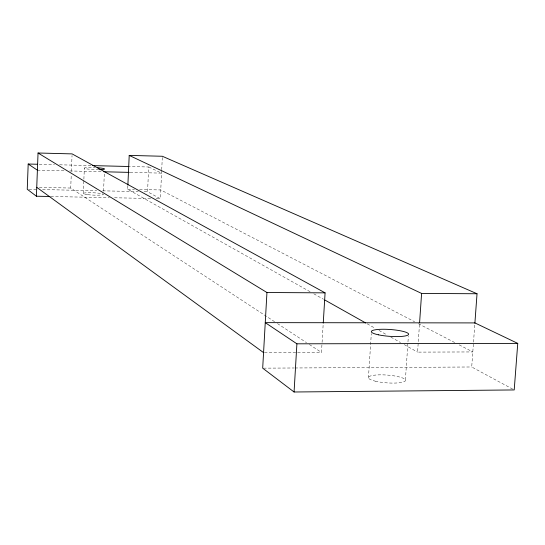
<?xml version="1.0" encoding="UTF-8"?>
<svg xmlns="http://www.w3.org/2000/svg" width="545" height="545" viewBox="0 0 545 545"><rect width="100%" height="100%" fill="white"/><g stroke="black" fill="none" stroke-linecap="round" stroke-linejoin="round"><path stroke-width="0.41" stroke-dasharray="2.73 2.04" d="M274.585 321.7L70.714 188.045L71.259 174.72M71.395 171.389L72.035 155.563M83.29 193.427L84.352 168.037M103.564 191.07L104.333 173.296M310.078 291.725L127.687 189.251L127.843 185.865M161.681 170.585L160.339 198.687L147.552 191.772L148.71 166.995L130.037 166.532M161.715 169.74L162.362 156.265M297.625 352.513L321.468 352.431L322.027 343.2M322.081 342.362L323.199 323.907M368.44 377.978L371.308 333.615M405.412 379.865L408.348 336.347M459.203 344.876L472.808 351.941L417.586 352.118L419.527 323.614M512.716 389.144L471.711 366.983L474.913 322.913M263.542 368.154L294.13 367.984M294.981 367.977L471.711 366.983M264.42 352.622L296.773 352.513M50.842 196.507L109.409 197.672M114.505 197.774L151.006 198.503M156.095 198.605L160.339 198.687M39.294 187.378L70.714 188.045M127.687 189.251L134.472 189.401M139.561 189.503L160.755 189.953L414.629 321.741M28.946 189.299L38.266 189.49M42.496 189.578L96.724 190.709M102.651 190.839L138.232 191.581M144.166 191.704L147.552 191.772M37.401 170.183L64.61 170.83M69.712 170.953L102.876 171.743M130.091 172.39L161.558 173.133L148.71 166.995M39.226 164.297L54.5 164.672M59.596 164.801L90.995 165.571M418.403 323.703L454.673 342.526M313.784 293.803L323.423 299.219M367.167 323.798L375.321 328.376M379.027 330.461L387.182 335.039M390.894 337.123L400.527 342.539M404.24 344.624L417.586 352.118M277.425 323.56L306.549 342.655M309.39 344.515L321.468 352.431M98.904 169.665A10.117 1.015 2.5 0 1 84.516 168.316A10.117 1.015 2.5 0 1 95.109 167.567M87.772 194.674A10.096 1.158 2.5 0 0 103.421 194.456A10.096 1.158 2.5 0 0 88.862 192.712A10.096 1.158 2.5 0 0 87.772 194.674M375.314 381.173A18.625 3.897 4.3 0 0 405.303 380.88A18.625 3.897 4.3 0 0 380.226 374.837A18.625 3.897 4.3 0 0 375.314 381.173"/><path stroke-width="0.82" d="M37.523 164.256L28.19 164.025L27.25 189.258L36.406 196.22L49.99 196.493M36.406 196.22L38.048 153.002L72.104 153.894L325.086 292.856L323.253 323.062M127.877 185.021L129.213 155.4L162.362 156.265L477.032 293.755L474.886 323.267M38.048 153.002L266.948 292.515L262.69 368.161L294.068 391.998L514.207 389.947L517.75 343.391L474.913 322.913L265.252 322.64L296.902 343.813L517.75 343.391M294.068 391.998L296.902 343.813M419.589 322.776L421.592 293.428L129.213 155.4M266.948 292.515L325.086 292.856M421.592 293.428L477.032 293.755M103.727 171.764L129.24 172.37M92.691 165.612L129.185 166.511M324.909 300.05L365.681 322.96M28.19 164.025L37.401 170.183M36.747 187.323L263.569 352.622M97.684 167.737A10.117 1.015 2.5 0 1 104.477 168.889A10.117 1.015 2.5 0 1 99.68 169.659M378.332 334.8A18.694 3.427 4.1 0 0 408.416 334.725A18.694 3.427 4.1 0 0 383.21 329.255A18.694 3.427 4.1 0 0 378.332 334.8"/></g></svg>
